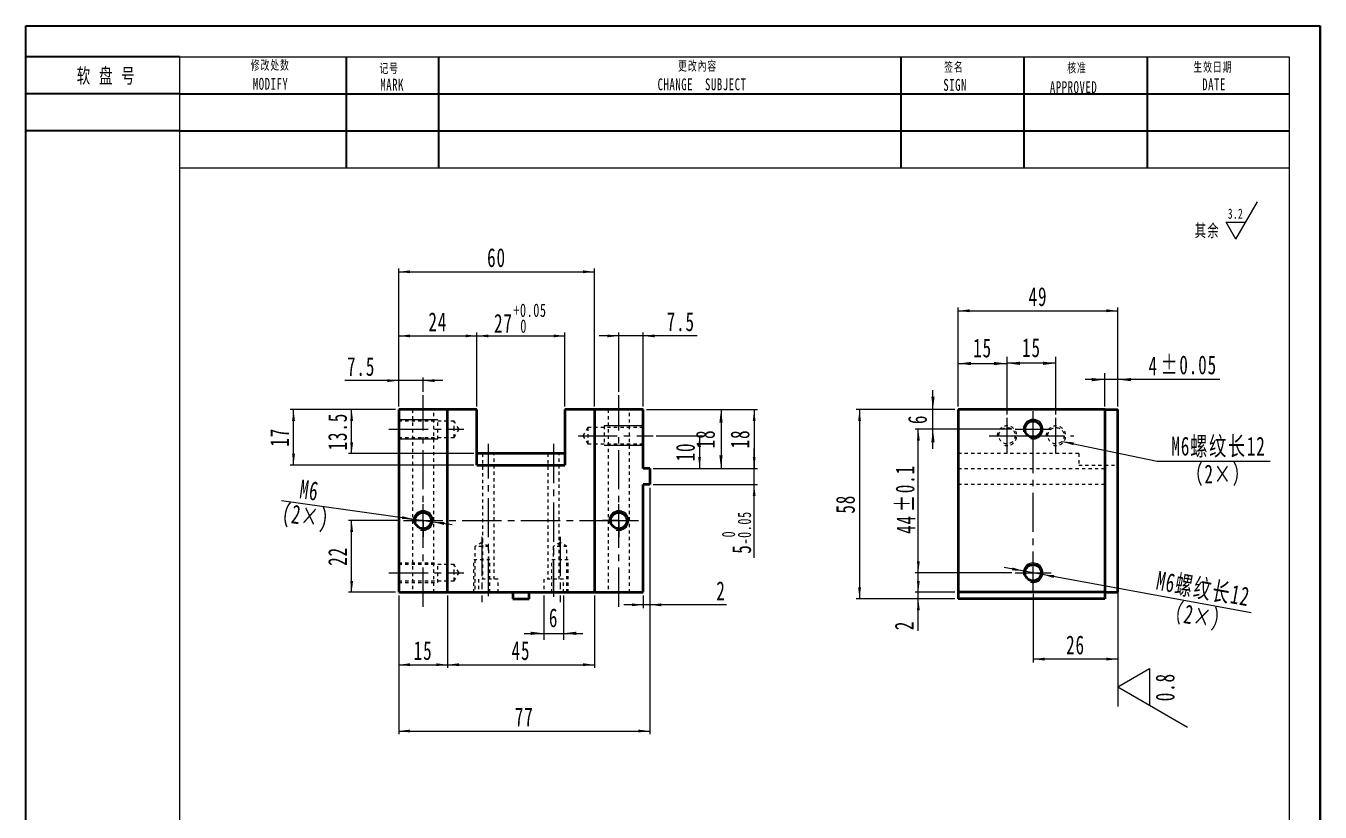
# Model space of a CAD drawing. Header units: millimetres. Extents: x 0 to 8592, y 0 to 561.
# Drawn here: x 0 to 396.9, y 320.3 to 561.3 of the extents above; entities that cross this region are included whole.
import ezdxf

# ---------------------------------------------------------------- set-up
doc = ezdxf.new("R2010")
doc.units = ezdxf.units.MM
for name, pattern in [('AD_LTYPE6 0 mm', [12, 1, -1, 1, -1, 1, -1, 1, -1, 1, -1, 1, -1]), ('点画线', [18, 12, -2, 2, -2]), ('虚线', [2, 1, -1])]:
    doc.linetypes.add(name, pattern=pattern)
doc.layers.get('0').update_dxf_attribs({"lineweight": 35})
for name, color, linetype, lineweight in [('ACAD0', 7, 'Continuous', 0), ('ACAD10', 7, 'Continuous', 0), ('ACADA-构件3-柱砼', 9, 'Continuous', 0), ('ACADA-构件8-屋面', 7, 'Continuous', 0), ('EB0', 7, 'Continuous', 35), ('中心线层', 1, '点画线', 18), ('尺寸线层', 3, 'Continuous', 18), ('虚线层', 6, '虚线', 18)]:
    doc.layers.add(name, color=color, linetype=linetype, lineweight=lineweight)
doc.styles.add('标准', font='', dxfattribs={"width": 0.667})
doc.styles.get('标准').set_extended_font_data('宋体')
doc.dimstyles.new('标准', dxfattribs={"dimtxt": 5.779688, "dimasz": 3.5, "dimexe": 1, "dimexo": 1, "dimgap": 1.209086, "dimtad": 1, "dimdec": 1, "dimdsep": 46, "dimtxsty": '标准', "dimblk": '_CAXARROW', "dimcen": 0, "dimdle": 6, "dimazin": 2, "dimtfac": 0.707107, "dimtdec": 3, "dimtmove": 0, "dimatfit": 3, "dimfxl": 1, "dimfrac": 2, "dimtolj": 1, "dimlwd": 18, "dimarcsym": 0})

# ---------------------------------------------------------------- blocks, each defined once
blk = doc.blocks.new('*X2')
at = {"layer": '尺寸线层', "linetype": 'Continuous', "lineweight": 18}
for points in [[(158.81, 375.11), (154.81, 375.61), (154.81, 374.61)], [(164.81, 375.11), (168.81, 375.61), (168.81, 374.61)]]:
    blk.add_hatch(color=0, dxfattribs=at).paths.add_polyline_path(points, flags=0)
at = {"layer": '尺寸线层', "color": 0, "linetype": 'Continuous', "lineweight": 18}
for p, q in [((158.81, 386.68), (158.81, 373.11)), ((164.81, 386.68), (164.81, 373.11)), ((152.81, 375.11), (170.81, 375.11))]:
    blk.add_line(p, q, dxfattribs=at)
at = {"layer": '尺寸线层', "color": 0, "linetype": 'Continuous', "lineweight": 18, "insert": (161.81, 379.84), "char_height": 5.78, "width": 3.6623, "attachment_point": 5, "line_spacing_factor": 1.15057, "style": '标准'}
blk.add_mtext('\\T1.1;6', dxfattribs=at)
blk = doc.blocks.new('_CAXARROW')
blk.add_hatch(color=0).paths.add_polyline_path([(0, 0), (-1, 0.125), (-1, -0.125)], flags=0)
blk = doc.blocks.new('*X4')
at = {"layer": 'ACAD10', "color": 0, "linetype": 'Continuous', "lineweight": 0}
for p, q in [((0, 2.5), (0, 5)), ((-2.5, 0), (-5, 0)), ((0, 0), (-2.5, 0)), ((0, 0), (0, 2.5)), ((0, 0), (0, -2.5)), ((0, 0), (2.5, 0)), ((2.5, 0), (5, 0)), ((0, -2.5), (0, -5))]:
    blk.add_line(p, q, dxfattribs=at)
blk = doc.blocks.new('*X5')
at = {"layer": 'ACAD10', "color": 0, "linetype": 'Continuous', "lineweight": 0}
for p, q in [((0, 2.5), (0, 5)), ((-2.5, 0), (-5, 0)), ((0, 0), (-2.5, 0)), ((0, 0), (0, 2.5)), ((0, 0), (0, -2.5)), ((0, 0), (2.5, 0)), ((2.5, 0), (5, 0)), ((0, -2.5), (0, -5))]:
    blk.add_line(p, q, dxfattribs=at)
blk = doc.blocks.new('*X290')
at = {"layer": 'EB0', "linetype": 'Continuous', "lineweight": 18}
for points in [[(99.89, 409.68), (99.45, 406.18), (100.33, 406.18)], [(99.89, 387.68), (99.45, 391.18), (100.33, 391.18)]]:
    blk.add_hatch(color=0, dxfattribs=at).paths.add_polyline_path(points, flags=0)
at = {"layer": 'EB0', "color": 0, "linetype": 'Continuous', "lineweight": 18}
for p, q in [((114.81, 409.68), (98.89, 409.68)), ((99.89, 387.68), (99.89, 409.68)), ((113.31, 387.68), (98.89, 387.68))]:
    blk.add_line(p, q, dxfattribs=at)
at = {"layer": 'EB0', "color": 0, "linetype": 'Continuous', "lineweight": 18, "insert": (95.58, 398.68), "char_height": 5.78, "width": 8.1213, "attachment_point": 5, "rotation": 90, "line_spacing_factor": 1.15057, "style": '标准'}
blk.add_mtext('\\T1.1;22', dxfattribs=at)
blk = doc.blocks.new('*X291')
at = {"layer": 'EB0', "linetype": 'Continuous', "lineweight": 18}
for points in [[(99.89, 443.68), (99.45, 440.18), (100.33, 440.18)], [(99.89, 430.18), (99.45, 433.68), (100.33, 433.68)]]:
    blk.add_hatch(color=0, dxfattribs=at).paths.add_polyline_path(points, flags=0)
at = {"layer": 'EB0', "color": 0, "linetype": 'Continuous', "lineweight": 18}
for p, q in [((113.31, 443.68), (98.89, 443.68)), ((99.89, 430.18), (99.89, 443.68)), ((137.31, 430.18), (98.89, 430.18))]:
    blk.add_line(p, q, dxfattribs=at)
at = {"layer": 'EB0', "color": 0, "linetype": 'Continuous', "lineweight": 18, "insert": (95.58, 436.93), "char_height": 5.78, "width": 17.1678, "attachment_point": 5, "rotation": 90, "line_spacing_factor": 1.15057, "style": '标准'}
blk.add_mtext('\\T1.1;13.5', dxfattribs=at)
blk = doc.blocks.new('*X292')
at = {"layer": 'EB0', "linetype": 'Continuous', "lineweight": 18}
for points in [[(114.31, 452.56), (110.81, 452.12), (110.81, 453)], [(121.81, 452.56), (125.31, 452.12), (125.31, 453)]]:
    blk.add_hatch(color=0, dxfattribs=at).paths.add_polyline_path(points, flags=0)
at = {"layer": 'EB0', "color": 0, "linetype": 'Continuous', "lineweight": 18}
for p, q in [((127.81, 452.56), (97.79, 452.56)), ((114.31, 444.68), (114.31, 453.56)), ((121.81, 449.12), (121.81, 453.56))]:
    blk.add_line(p, q, dxfattribs=at)
at = {"layer": 'EB0', "color": 0, "linetype": 'Continuous', "lineweight": 18, "insert": (102.8, 456.87), "char_height": 5.78, "width": 12.6446, "attachment_point": 5, "line_spacing_factor": 1.15057, "style": '标准'}
blk.add_mtext('\\T1.1;7.5', dxfattribs=at)
blk = doc.blocks.new('*X293')
at = {"layer": 'EB0', "linetype": 'Continuous', "lineweight": 18}
for points in [[(181.81, 466.27), (178.31, 465.83), (178.31, 466.7)], [(189.31, 466.27), (192.81, 465.83), (192.81, 466.7)]]:
    blk.add_hatch(color=0, dxfattribs=at).paths.add_polyline_path(points, flags=0)
at = {"layer": 'EB0', "color": 0, "linetype": 'Continuous', "lineweight": 18}
for p, q in [((205.84, 466.27), (175.81, 466.27)), ((181.81, 449.12), (181.81, 467.27)), ((189.31, 444.68), (189.31, 467.27))]:
    blk.add_line(p, q, dxfattribs=at)
at = {"layer": 'EB0', "color": 0, "linetype": 'Continuous', "lineweight": 18, "insert": (200.82, 470.58), "char_height": 5.78, "width": 12.6446, "attachment_point": 5, "line_spacing_factor": 1.15057, "style": '标准'}
blk.add_mtext('\\T1.1;7.5', dxfattribs=at)
blk = doc.blocks.new('*X295')
at = {"color": 0, "attachment_point": 1, "rotation": 90, "line_spacing_factor": 1.15057, "style": '标准'}
for s, insert, char_height, width in [('\\T1.1;%%P0.1', (266.67, 412.28), 5.7797, 29.0585), ('\\T1.1;44', (266.96, 405.58), 5.78, 40.7773)]:
    blk.add_mtext(s, dxfattribs=dict(at, insert=insert, char_height=char_height, width=width))
blk = doc.blocks.new('*X294')
at = {"layer": 'EB0', "linetype": 'Continuous', "lineweight": 18}
for points in [[(273.65, 437.68), (273.21, 434.18), (274.09, 434.18)], [(273.65, 393.68), (273.21, 397.18), (274.09, 397.18)]]:
    blk.add_hatch(color=0, dxfattribs=at).paths.add_polyline_path(points, flags=0)
at = {"layer": 'EB0', "color": 0, "linetype": 'Continuous', "lineweight": 18}
for p, q in [((302.35, 437.68), (272.65, 437.68)), ((273.65, 393.68), (273.65, 437.68)), ((302.35, 393.68), (272.65, 393.68))]:
    blk.add_line(p, q, dxfattribs=at)
blk.add_blockref('*X295', (0, 0), dxfattribs=at)
blk = doc.blocks.new('*X296')
at = {"layer": 'EB0', "linetype": 'Continuous', "lineweight": 18}
for points in [[(82.07, 443.68), (81.63, 440.18), (82.51, 440.18)], [(82.07, 426.68), (81.63, 430.18), (82.51, 430.18)]]:
    blk.add_hatch(color=0, dxfattribs=at).paths.add_polyline_path(points, flags=0)
at = {"layer": 'EB0', "color": 0, "linetype": 'Continuous', "lineweight": 18}
for p, q in [((113.31, 443.68), (81.07, 443.68)), ((82.07, 426.68), (82.07, 443.68)), ((137.31, 426.68), (81.07, 426.68))]:
    blk.add_line(p, q, dxfattribs=at)
at = {"layer": 'EB0', "color": 0, "linetype": 'Continuous', "lineweight": 18, "insert": (77.76, 435.18), "char_height": 5.78, "width": 8.1534, "attachment_point": 5, "rotation": 90, "line_spacing_factor": 1.15057, "style": '标准'}
blk.add_mtext('\\T1.1;17', dxfattribs=at)
blk = doc.blocks.new('*X297')
at = {"layer": 'EB0', "linetype": 'Continuous', "lineweight": 18}
for points in [[(114.31, 345.17), (117.81, 345.6), (117.81, 344.73)], [(191.31, 345.17), (187.81, 345.6), (187.81, 344.73)]]:
    blk.add_hatch(color=0, dxfattribs=at).paths.add_polyline_path(points, flags=0)
at = {"layer": 'EB0', "color": 0, "linetype": 'Continuous', "lineweight": 18}
for p, q in [((191.31, 419.68), (191.31, 344.17)), ((114.31, 386.68), (114.31, 344.17)), ((114.31, 345.17), (191.31, 345.17))]:
    blk.add_line(p, q, dxfattribs=at)
at = {"layer": 'EB0', "color": 0, "linetype": 'Continuous', "lineweight": 18, "insert": (152.81, 349.48), "char_height": 5.78, "width": 8.1534, "attachment_point": 5, "line_spacing_factor": 1.15057, "style": '标准'}
blk.add_mtext('\\T1.1;77', dxfattribs=at)
blk = doc.blocks.new('*X298')
at = {"layer": 'EB0', "linetype": 'Continuous', "lineweight": 18}
for points in [[(189.31, 383.85), (185.81, 383.42), (185.81, 384.29)], [(191.31, 383.85), (194.81, 383.42), (194.81, 384.29)]]:
    blk.add_hatch(color=0, dxfattribs=at).paths.add_polyline_path(points, flags=0)
at = {"layer": 'EB0', "color": 0, "linetype": 'Continuous', "lineweight": 18}
for p, q in [((191.31, 419.68), (191.31, 382.85)), ((189.31, 386.68), (189.31, 382.85)), ((214.82, 383.85), (183.31, 383.85))]:
    blk.add_line(p, q, dxfattribs=at)
at = {"layer": 'EB0', "color": 0, "linetype": 'Continuous', "lineweight": 18, "insert": (213.15, 388.16), "char_height": 5.78, "width": 3.598, "attachment_point": 5, "line_spacing_factor": 1.15057, "style": '标准'}
blk.add_mtext('\\T1.1;2', dxfattribs=at)
blk = doc.blocks.new('*X299')
at = {"layer": 'EB0', "linetype": 'Continuous', "lineweight": 18}
for points in [[(273.65, 387.68), (273.21, 391.18), (274.09, 391.18)], [(273.65, 385.68), (273.21, 382.18), (274.09, 382.18)]]:
    blk.add_hatch(color=0, dxfattribs=at).paths.add_polyline_path(points, flags=0)
at = {"layer": 'EB0', "color": 0, "linetype": 'Continuous', "lineweight": 18}
for p, q in [((273.65, 375.84), (273.65, 393.68)), ((284.85, 387.68), (272.65, 387.68)), ((284.85, 385.68), (272.65, 385.68))]:
    blk.add_line(p, q, dxfattribs=at)
at = {"layer": 'EB0', "color": 0, "linetype": 'Continuous', "lineweight": 18, "insert": (269.34, 377.51), "char_height": 5.78, "width": 3.598, "attachment_point": 5, "rotation": 90, "line_spacing_factor": 1.15057, "style": '标准'}
blk.add_mtext('\\T1.1;2', dxfattribs=at)
blk = doc.blocks.new('*X300')
at = {"layer": 'EB0', "linetype": 'Continuous', "lineweight": 18}
for points in [[(255.64, 443.68), (256.07, 440.18), (255.2, 440.18)], [(255.64, 385.68), (256.07, 389.18), (255.2, 389.18)]]:
    blk.add_hatch(color=0, dxfattribs=at).paths.add_polyline_path(points, flags=0)
at = {"layer": 'EB0', "color": 0, "linetype": 'Continuous', "lineweight": 18}
for p, q in [((284.85, 443.68), (254.64, 443.68)), ((255.64, 443.68), (255.64, 385.68)), ((284.85, 385.68), (254.64, 385.68))]:
    blk.add_line(p, q, dxfattribs=at)
at = {"layer": 'EB0', "color": 0, "linetype": 'Continuous', "lineweight": 18, "insert": (251.33, 414.68), "char_height": 5.78, "width": 8.1534, "attachment_point": 5, "rotation": 90, "line_spacing_factor": 1.15057, "style": '标准'}
blk.add_mtext('\\T1.1;58', dxfattribs=at)
blk = doc.blocks.new('*X301')
at = {"layer": 'EB0', "linetype": 'Continuous', "lineweight": 18}
for points in [[(206.58, 435.68), (207.01, 432.18), (206.14, 432.18)], [(206.58, 425.68), (207.01, 429.18), (206.14, 429.18)]]:
    blk.add_hatch(color=0, dxfattribs=at).paths.add_polyline_path(points, flags=0)
at = {"layer": 'EB0', "color": 0, "linetype": 'Continuous', "lineweight": 18}
for p, q in [((193.31, 435.68), (207.58, 435.68)), ((206.58, 435.68), (206.58, 425.68)), ((192.31, 425.68), (207.58, 425.68))]:
    blk.add_line(p, q, dxfattribs=at)
at = {"layer": 'EB0', "color": 0, "linetype": 'Continuous', "lineweight": 18, "insert": (202.27, 430.68), "char_height": 5.78, "width": 8.2177, "attachment_point": 5, "rotation": 90, "line_spacing_factor": 1.15057, "style": '标准'}
blk.add_mtext('\\T1.1;10', dxfattribs=at)
blk = doc.blocks.new('*X302')
at = {"layer": 'EB0', "linetype": 'Continuous', "lineweight": 18}
for points in [[(223.32, 443.68), (223.75, 440.18), (222.88, 440.18)], [(223.32, 425.68), (223.75, 429.18), (222.88, 429.18)]]:
    blk.add_hatch(color=0, dxfattribs=at).paths.add_polyline_path(points, flags=0)
at = {"layer": 'EB0', "color": 0, "linetype": 'Continuous', "lineweight": 18}
for p, q in [((190.31, 443.68), (224.32, 443.68)), ((223.32, 443.68), (223.32, 425.68)), ((192.31, 425.68), (224.32, 425.68))]:
    blk.add_line(p, q, dxfattribs=at)
at = {"layer": 'EB0', "color": 0, "linetype": 'Continuous', "lineweight": 18, "insert": (219.01, 434.68), "char_height": 5.78, "width": 8.1534, "attachment_point": 5, "rotation": 90, "line_spacing_factor": 1.15057, "style": '标准'}
blk.add_mtext('\\T1.1;18', dxfattribs=at)
blk = doc.blocks.new('*X304')
at = {"color": 0, "attachment_point": 1, "rotation": 90, "line_spacing_factor": 1.15057, "style": '标准'}
for s, insert, char_height, width in [('\\T1.1;{\\H0.707107x;-0.05}', (218.27, 402.32), 5.7797, 20.9352), ('\\T1.1;{\\H0.707107x;0}', (213.39, 404.51), 5.7797, 20.9352), ('\\T1.1;5', (216.57, 399.5), 5.78, 27.4796)]:
    blk.add_mtext(s, dxfattribs=dict(at, insert=insert, char_height=char_height, width=width))
blk = doc.blocks.new('*X303')
at = {"layer": 'EB0', "linetype": 'Continuous', "lineweight": 18}
for points in [[(223.32, 425.68), (222.88, 429.18), (223.75, 429.18)], [(223.32, 420.68), (222.88, 417.18), (223.75, 417.18)]]:
    blk.add_hatch(color=0, dxfattribs=at).paths.add_polyline_path(points, flags=0)
at = {"layer": 'EB0', "color": 0, "linetype": 'Continuous', "lineweight": 18}
for p, q in [((223.32, 398.25), (223.32, 431.68)), ((192.31, 425.68), (224.32, 425.68)), ((192.31, 420.68), (224.32, 420.68))]:
    blk.add_line(p, q, dxfattribs=at)
blk.add_blockref('*X304', (0, 0), dxfattribs=at)
blk = doc.blocks.new('*X305')
at = {"layer": 'EB0', "linetype": 'Continuous', "lineweight": 18}
for points in [[(118.84, 410.1), (115.44, 411.02), (115.31, 410.15)], [(124.78, 409.26), (128.31, 409.21), (128.19, 408.34)]]:
    blk.add_hatch(color=0, dxfattribs=at).paths.add_polyline_path(points, flags=0)
at = {"layer": 'EB0', "color": 0, "linetype": 'Continuous', "lineweight": 18}
blk.add_line((78.35, 415.8), (130.72, 408.42), dxfattribs=at)
at = {"layer": 'EB0', "color": 0, "linetype": 'Continuous', "lineweight": 18, "char_height": 5.78, "attachment_point": 5, "rotation": 351.98, "line_spacing_factor": 1.15057, "style": '标准'}
for s, insert, width in [('\\T1.1;M6', (86.93, 418.95), 9.3867), ('\\T1.1;(2×)', (85.72, 410.41), 21.51)]:
    blk.add_mtext(s, dxfattribs=dict(at, insert=insert, width=width))
blk = doc.blocks.new('*X306')
at = {"layer": 'EB0', "linetype": 'Continuous', "lineweight": 18}
for points in [[(129.31, 365.49), (132.81, 365.93), (132.81, 365.05)], [(174.31, 365.49), (170.81, 365.93), (170.81, 365.05)]]:
    blk.add_hatch(color=0, dxfattribs=at).paths.add_polyline_path(points, flags=0)
at = {"layer": 'EB0', "color": 0, "linetype": 'Continuous', "lineweight": 18}
for p, q in [((129.31, 386.68), (129.31, 364.49)), ((174.31, 386.68), (174.31, 364.49)), ((129.31, 365.49), (174.31, 365.49))]:
    blk.add_line(p, q, dxfattribs=at)
at = {"layer": 'EB0', "color": 0, "linetype": 'Continuous', "lineweight": 18, "insert": (151.81, 369.8), "char_height": 5.78, "width": 8.1213, "attachment_point": 5, "line_spacing_factor": 1.15057, "style": '标准'}
blk.add_mtext('\\T1.1;45', dxfattribs=at)
blk = doc.blocks.new('*X307')
at = {"layer": 'EB0', "linetype": 'Continuous', "lineweight": 18}
for points in [[(114.31, 466.27), (117.81, 466.7), (117.81, 465.83)], [(138.31, 466.27), (134.81, 466.7), (134.81, 465.83)]]:
    blk.add_hatch(color=0, dxfattribs=at).paths.add_polyline_path(points, flags=0)
at = {"layer": 'EB0', "color": 0, "linetype": 'Continuous', "lineweight": 18}
for p, q in [((114.31, 444.68), (114.31, 467.27)), ((114.31, 466.27), (138.31, 466.27)), ((138.31, 444.68), (138.31, 467.27))]:
    blk.add_line(p, q, dxfattribs=at)
at = {"layer": 'EB0', "color": 0, "linetype": 'Continuous', "lineweight": 18, "insert": (126.31, 470.58), "char_height": 5.78, "width": 8.3462, "attachment_point": 5, "line_spacing_factor": 1.15057, "style": '标准'}
blk.add_mtext('\\T1.1;24', dxfattribs=at)
blk = doc.blocks.new('*X309')
at = {"color": 0, "attachment_point": 1, "line_spacing_factor": 1.15057, "style": '标准'}
for s, insert, char_height, width in [('\\T1.1;27', (143.55, 473.01), 5.78, 33.5963), ('\\T1.1;{\\H0.707107x;+0.05}', (149.47, 476.19), 5.7797, 20.9352), ('\\T1.1;{\\H0.707107x;0}', (151.62, 471.32), 5.7797, 20.9352)]:
    blk.add_mtext(s, dxfattribs=dict(at, insert=insert, char_height=char_height, width=width))
blk = doc.blocks.new('*X308')
at = {"layer": 'EB0', "linetype": 'Continuous', "lineweight": 18}
for points in [[(138.31, 466.27), (141.81, 466.7), (141.81, 465.83)], [(165.31, 466.27), (161.81, 466.7), (161.81, 465.83)]]:
    blk.add_hatch(color=0, dxfattribs=at).paths.add_polyline_path(points, flags=0)
at = {"layer": 'EB0', "color": 0, "linetype": 'Continuous', "lineweight": 18}
for p, q in [((138.31, 444.68), (138.31, 467.27)), ((138.31, 466.27), (165.31, 466.27)), ((165.31, 444.68), (165.31, 467.27))]:
    blk.add_line(p, q, dxfattribs=at)
blk.add_blockref('*X309', (0, 0), dxfattribs=at)
blk = doc.blocks.new('*X310')
at = {"layer": 'EB0', "linetype": 'Continuous', "lineweight": 18}
for points in [[(114.31, 485.91), (117.81, 486.35), (117.81, 485.48)], [(174.31, 485.91), (170.81, 486.35), (170.81, 485.48)]]:
    blk.add_hatch(color=0, dxfattribs=at).paths.add_polyline_path(points, flags=0)
at = {"layer": 'EB0', "color": 0, "linetype": 'Continuous', "lineweight": 18}
for p, q in [((114.31, 444.68), (114.31, 486.91)), ((114.31, 485.91), (174.31, 485.91)), ((174.31, 444.68), (174.31, 486.91))]:
    blk.add_line(p, q, dxfattribs=at)
at = {"layer": 'EB0', "color": 0, "linetype": 'Continuous', "lineweight": 18, "insert": (144.31, 490.22), "char_height": 5.78, "width": 8.2177, "attachment_point": 5, "line_spacing_factor": 1.15057, "style": '标准'}
blk.add_mtext('\\T1.1;60', dxfattribs=at)
blk = doc.blocks.new('*X311')
at = {"layer": 'EB0', "linetype": 'Continuous', "lineweight": 18}
for points in [[(114.31, 365.49), (117.81, 365.93), (117.81, 365.05)], [(129.31, 365.49), (125.81, 365.93), (125.81, 365.05)]]:
    blk.add_hatch(color=0, dxfattribs=at).paths.add_polyline_path(points, flags=0)
at = {"layer": 'EB0', "color": 0, "linetype": 'Continuous', "lineweight": 18}
for p, q in [((114.31, 386.68), (114.31, 364.49)), ((129.31, 386.68), (129.31, 364.49)), ((114.31, 365.49), (129.31, 365.49))]:
    blk.add_line(p, q, dxfattribs=at)
at = {"layer": 'EB0', "color": 0, "linetype": 'Continuous', "lineweight": 18, "insert": (121.81, 369.8), "char_height": 5.78, "width": 8.1213, "attachment_point": 5, "line_spacing_factor": 1.15057, "style": '标准'}
blk.add_mtext('\\T1.1;15', dxfattribs=at)
blk = doc.blocks.new('*X321')
at = {"layer": 'EB0', "linetype": 'Continuous', "lineweight": 18}
for points in [[(285.85, 473.96), (289.35, 474.4), (289.35, 473.53)], [(334.85, 473.96), (331.35, 474.4), (331.35, 473.53)]]:
    blk.add_hatch(color=0, dxfattribs=at).paths.add_polyline_path(points, flags=0)
at = {"layer": 'EB0', "color": 0, "linetype": 'Continuous', "lineweight": 18}
for p, q in [((285.85, 444.68), (285.85, 474.96)), ((285.85, 473.96), (334.85, 473.96)), ((334.85, 444.68), (334.85, 474.96))]:
    blk.add_line(p, q, dxfattribs=at)
at = {"layer": 'EB0', "color": 0, "linetype": 'Continuous', "lineweight": 18, "insert": (310.35, 478.27), "char_height": 5.78, "width": 8.1856, "attachment_point": 5, "line_spacing_factor": 1.15057, "style": '标准'}
blk.add_mtext('\\T1.1;49', dxfattribs=at)
blk = doc.blocks.new('*X322')
at = {"layer": 'EB0', "linetype": 'Continuous', "lineweight": 18}
for points in [[(308.85, 367.21), (312.35, 366.78), (312.35, 367.65)], [(334.85, 367.21), (331.35, 366.78), (331.35, 367.65)]]:
    blk.add_hatch(color=0, dxfattribs=at).paths.add_polyline_path(points, flags=0)
at = {"layer": 'EB0', "color": 0, "linetype": 'Continuous', "lineweight": 18}
for p, q in [((308.85, 387.18), (308.85, 366.21)), ((334.85, 386.68), (334.85, 366.21)), ((334.85, 367.21), (308.85, 367.21))]:
    blk.add_line(p, q, dxfattribs=at)
at = {"layer": 'EB0', "color": 0, "linetype": 'Continuous', "lineweight": 18, "insert": (321.85, 371.52), "char_height": 5.78, "width": 8.1856, "attachment_point": 5, "line_spacing_factor": 1.15057, "style": '标准'}
blk.add_mtext('\\T1.1;26', dxfattribs=at)
blk = doc.blocks.new('*X323')
at = {"layer": 'EB0', "linetype": 'Continuous', "lineweight": 18}
for points in [[(305.9, 394.22), (302.38, 394.42), (302.54, 395.28)], [(311.8, 393.14), (315.17, 392.08), (315.32, 392.94)]]:
    blk.add_hatch(color=0, dxfattribs=at).paths.add_polyline_path(points, flags=0)
at = {"layer": 'EB0', "color": 0, "linetype": 'Continuous', "lineweight": 18}
blk.add_line((375.75, 381.44), (300, 395.3), dxfattribs=at)
at = {"layer": 'EB0', "color": 0, "linetype": 'Continuous', "lineweight": 18, "attachment_point": 5, "rotation": 349.6304, "line_spacing_factor": 1.15057, "style": '标准'}
for s, insert, char_height, width in [('\\T1.1;M6螺纹长12', (360.97, 388.52), 5.7797, 45.1449), ('\\T1.1;（2×）', (359.42, 380.04), 5.78, 27.1665)]:
    blk.add_mtext(s, dxfattribs=dict(at, insert=insert, char_height=char_height, width=width))
blk = doc.blocks.new('*X324')
at = {"layer": 'EB0', "linetype": 'Continuous', "lineweight": 18}
blk.add_hatch(color=0, dxfattribs=at).paths.add_polyline_path([(317.86, 433.92), (321.37, 433.64), (321.19, 432.78)], flags=0)
at = {"layer": 'EB0', "color": 0, "linetype": 'Continuous', "lineweight": 18}
for p, q in [((317.86, 433.92), (346.9, 427.87)), ((346.9, 427.87), (381.52, 427.87))]:
    blk.add_line(p, q, dxfattribs=at)
at = {"layer": 'EB0', "color": 0, "linetype": 'Continuous', "lineweight": 18, "attachment_point": 5, "line_spacing_factor": 1.15057, "style": '标准'}
for s, insert, char_height, width in [('\\T1.1;M6螺纹长12', (365.71, 432.18), 5.7797, 43.0738), ('\\T1.1;（2×）', (365.71, 423.56), 5.78, 25.3598)]:
    blk.add_mtext(s, dxfattribs=dict(at, insert=insert, char_height=char_height, width=width))
blk = doc.blocks.new('*X332')
at = {"layer": '尺寸线层', "color": 0, "linetype": 'Continuous', "lineweight": 18}
for p, q in [((0, 28.99), (0, -6)), ((0, 0), (9.7, 5.6)), ((9.7, 5.6), (9.7, -5.6)), ((0, 0), (21.33, -12.32))]:
    blk.add_line(p, q, dxfattribs=at)
at = {"layer": '尺寸线层', "color": 0, "linetype": 'Continuous', "lineweight": 18, "insert": (14.5, -4.4), "char_height": 5.78, "width": 12.6767, "attachment_point": 4, "rotation": 90, "line_spacing_factor": 1.15057, "style": '标准'}
blk.add_mtext('\\T1.1;0.8', dxfattribs=at)
blk = doc.blocks.new('*X333')
at = {"layer": '尺寸线层', "linetype": 'Continuous', "lineweight": 18}
for points in [[(278.14, 443.68), (277.64, 447.68), (278.64, 447.68)], [(278.14, 437.68), (277.64, 433.68), (278.64, 433.68)]]:
    blk.add_hatch(color=0, dxfattribs=at).paths.add_polyline_path(points, flags=0)
at = {"layer": '尺寸线层', "color": 0, "linetype": 'Continuous', "lineweight": 18}
for p, q in [((278.14, 431.68), (278.14, 449.68)), ((284.85, 443.68), (276.14, 443.68)), ((302.35, 437.68), (276.14, 437.68))]:
    blk.add_line(p, q, dxfattribs=at)
at = {"layer": '尺寸线层', "color": 0, "linetype": 'Continuous', "lineweight": 18, "insert": (273.41, 440.68), "char_height": 5.78, "width": 3.6623, "attachment_point": 5, "rotation": 90, "line_spacing_factor": 1.15057, "style": '标准'}
blk.add_mtext('\\T1.1;6', dxfattribs=at)
blk = doc.blocks.new('*X335')
at = {"layer": '尺寸线层', "linetype": 'Continuous', "lineweight": 18}
for p, q in [((0, 0), (6.64, 11.5)), ((-3.02, 5.23), (3.02, 5.23)), ((0, 0), (-3.02, 5.23))]:
    blk.add_line(p, q, dxfattribs=at)
at = {"layer": '尺寸线层', "linetype": 'Continuous', "lineweight": 18, "line_spacing_factor": 1.15057, "style": '标准'}
for s, insert, char_height, width, attachment_point in [('\\T1.1;3.2', (2.19, 7.82), 3.116, 6.8178, 6), ('\\T1.1;其余', (-8.81, 2.45), 3.853, 16.7863, 5)]:
    blk.add_mtext(s, dxfattribs=dict(at, insert=insert, char_height=char_height, width=width, attachment_point=attachment_point))
blk = doc.blocks.new('*X337')
at = {"layer": '尺寸线层', "linetype": 'Continuous', "lineweight": 18}
for points in [[(213.15, 443.68), (213.65, 439.68), (212.65, 439.68)], [(213.15, 425.68), (213.65, 429.68), (212.65, 429.68)]]:
    blk.add_hatch(color=0, dxfattribs=at).paths.add_polyline_path(points, flags=0)
at = {"layer": '尺寸线层', "color": 0, "linetype": 'Continuous', "lineweight": 18}
for p, q in [((190.31, 443.68), (215.15, 443.68)), ((213.15, 443.68), (213.15, 425.68)), ((192.31, 425.68), (215.15, 425.68))]:
    blk.add_line(p, q, dxfattribs=at)
at = {"layer": '尺寸线层', "color": 0, "linetype": 'Continuous', "lineweight": 18, "insert": (208.41, 434.68), "char_height": 5.78, "width": 8.1534, "attachment_point": 5, "rotation": 90, "line_spacing_factor": 1.15057, "style": '标准'}
blk.add_mtext('\\T1.1;18', dxfattribs=at)
blk = doc.blocks.new('*X355')
at = {"color": 0, "attachment_point": 1, "line_spacing_factor": 1.15057, "style": '标准'}
for s, insert, char_height, width in [('\\T1.1;%%P0.05', (347.93, 460.29), 5.7797, 35.0895), ('\\T1.1;4', (344.25, 460), 5.78, 41.2056)]:
    blk.add_mtext(s, dxfattribs=dict(at, insert=insert, char_height=char_height, width=width))
blk = doc.blocks.new('*X354')
at = {"layer": '尺寸线层', "linetype": 'Continuous', "lineweight": 18}
for points in [[(330.85, 452.88), (326.85, 452.38), (326.85, 453.38)], [(334.85, 452.88), (338.85, 452.38), (338.85, 453.38)]]:
    blk.add_hatch(color=0, dxfattribs=at).paths.add_polyline_path(points, flags=0)
at = {"layer": '尺寸线层', "color": 0, "linetype": 'Continuous', "lineweight": 18}
for p, q in [((366.15, 452.88), (324.85, 452.88)), ((330.85, 444.68), (330.85, 454.88)), ((334.85, 444.68), (334.85, 454.88))]:
    blk.add_line(p, q, dxfattribs=at)
blk.add_blockref('*X355', (0, 0), dxfattribs=at)
blk = doc.blocks.new('*X356')
at = {"layer": '尺寸线层', "linetype": 'Continuous', "lineweight": 18}
for points in [[(285.85, 457.8), (289.85, 458.3), (289.85, 457.3)], [(300.85, 457.8), (296.85, 458.3), (296.85, 457.3)]]:
    blk.add_hatch(color=0, dxfattribs=at).paths.add_polyline_path(points, flags=0)
at = {"layer": '尺寸线层', "color": 0, "linetype": 'Continuous', "lineweight": 18}
for p, q in [((285.85, 444.68), (285.85, 459.8)), ((285.85, 457.8), (300.85, 457.8)), ((300.85, 442.18), (300.85, 459.8))]:
    blk.add_line(p, q, dxfattribs=at)
at = {"layer": '尺寸线层', "color": 0, "linetype": 'Continuous', "lineweight": 18, "insert": (293.35, 462.54), "char_height": 5.78, "width": 8.1213, "attachment_point": 5, "line_spacing_factor": 1.15057, "style": '标准'}
blk.add_mtext('\\T1.1;15', dxfattribs=at)
blk = doc.blocks.new('*X357')
at = {"layer": '尺寸线层', "linetype": 'Continuous', "lineweight": 18}
for points in [[(300.85, 457.87), (304.85, 457.37), (304.85, 458.37)], [(315.85, 457.87), (311.85, 457.37), (311.85, 458.37)]]:
    blk.add_hatch(color=0, dxfattribs=at).paths.add_polyline_path(points, flags=0)
at = {"layer": '尺寸线层', "color": 0, "linetype": 'Continuous', "lineweight": 18}
for p, q in [((300.85, 442.18), (300.85, 459.87)), ((315.85, 457.87), (300.85, 457.87)), ((315.85, 442.18), (315.85, 459.87))]:
    blk.add_line(p, q, dxfattribs=at)
at = {"layer": '尺寸线层', "color": 0, "linetype": 'Continuous', "lineweight": 18, "insert": (308.35, 462.61), "char_height": 5.78, "width": 8.1213, "attachment_point": 5, "line_spacing_factor": 1.15057, "style": '标准'}
blk.add_mtext('\\T1.1;15', dxfattribs=at)

msp = doc.modelspace()

# ---------------------------------------------------------------- linework, layer by layer
at = {"layer": 'ACAD0', "linetype": 'Continuous', "lineweight": 0}
for p, q in [((47.25, 9.45), (47.25, 551.83)), ((47.25, 551.83), (387.41, 551.83)), ((387.41, 551.83), (387.41, 9.45)), ((47.25, 517.81), (387.41, 517.81))]:
    msp.add_line(p, q, dxfattribs=at)
at = {"layer": 'ACAD0', "color": 7, "linetype": 'Continuous', "lineweight": 0}
for p, q in [((114.31, 440.68), (126.31, 440.68)), ((189.31, 438.68), (177.31, 438.68)), ((189.31, 438.68), (177.31, 438.68)), ((189.31, 432.68), (177.31, 432.68)), ((189.31, 432.68), (177.31, 432.68))]:
    msp.add_line(p, q, dxfattribs=at)
at = {"layer": 'ACAD0', "color": 7, "linetype": 'AD_LTYPE6 0 mm', "lineweight": 0}
for p, q in [((126.31, 434.68), (126.31, 440.68)), ((131.31, 440.18), (114.31, 440.18)), ((132.81, 437.68), (131.31, 440.18)), ((131.31, 437.68), (131.31, 440.18)), ((131.31, 435.18), (131.31, 437.68)), ((131.31, 435.18), (132.81, 437.68)), ((172.31, 438.18), (170.81, 435.68)), ((172.31, 438.18), (172.31, 433.18)), ((189.31, 438.18), (172.31, 438.18)), ((177.31, 438.68), (177.31, 432.68)), ((177.31, 438.68), (177.31, 432.68)), ((114.31, 435.18), (131.31, 435.18)), ((170.81, 435.68), (172.31, 433.18)), ((172.31, 433.18), (189.31, 433.18))]:
    msp.add_line(p, q, dxfattribs=at)
at = {"layer": 'ACAD0', "color": 2, "linetype": 'Continuous', "lineweight": 0}
msp.add_line((114.31, 434.68), (126.31, 434.68), dxfattribs=at)
at = {"layer": 'ACAD0', "color": 7, "linetype": 'Continuous', "lineweight": 0}
for centre in [(308.85, 437.68), (121.81, 409.68), (181.81, 409.68), (308.85, 393.68)]:
    msp.add_arc(centre, 3, 255, 195, dxfattribs=at)
at = {"layer": 'ACADA-构件3-柱砼', "linetype": 'ByBlock', "lineweight": -2, "ltscale": 0.2}
for p, q in [((0, 0), (0, 561.27)), ((0, 561.27), (396.86, 561.27)), ((396.86, 0), (396.86, 561.27)), ((396.86, 561.27), (396.86, 0)), ((47.25, 551.83), (0, 551.83)), ((98.27, 517.81), (98.27, 551.83)), ((126.62, 517.81), (126.62, 551.83)), ((268.35, 517.81), (268.35, 551.83)), ((306.15, 517.81), (306.15, 551.83)), ((343.95, 517.81), (343.95, 551.83)), ((47.25, 540.49), (0, 540.49)), ((47.25, 540.49), (387.41, 540.49)), ((47.25, 529.15), (0, 529.15)), ((47.25, 529.15), (387.41, 529.15))]:
    msp.add_line(p, q, dxfattribs=at)
at = {"layer": 'EB0'}
for p, q in [((129.31, 443.68), (114.31, 443.68)), ((114.31, 443.68), (114.31, 387.68)), ((138.31, 443.68), (129.31, 443.68)), ((129.31, 387.68), (129.31, 443.68)), ((138.31, 426.68), (138.31, 443.68)), ((174.31, 443.68), (165.31, 443.68)), ((165.31, 443.68), (165.31, 426.68)), ((174.31, 443.68), (174.31, 387.68)), ((189.31, 443.68), (174.31, 443.68)), ((189.31, 425.68), (189.31, 443.68)), ((285.85, 443.68), (285.85, 387.68)), ((330.85, 443.68), (285.85, 443.68)), ((330.85, 443.68), (330.85, 387.68)), ((330.85, 443.68), (334.85, 443.68)), ((334.85, 387.68), (334.85, 443.68)), ((165.31, 430.18), (138.31, 430.18)), ((138.31, 426.68), (165.31, 426.68)), ((191.31, 425.68), (189.31, 425.68)), ((191.31, 425.68), (191.31, 420.68)), ((189.31, 387.68), (189.31, 420.68)), ((191.31, 420.68), (189.31, 420.68)), ((114.31, 387.68), (129.31, 387.68)), ((129.31, 387.68), (174.31, 387.68)), ((149.31, 387.68), (149.31, 385.68)), ((149.31, 385.68), (154.31, 385.68)), ((154.31, 385.68), (154.31, 387.68)), ((174.31, 387.68), (189.31, 387.68)), ((330.85, 387.68), (285.85, 387.68)), ((285.85, 387.68), (285.85, 385.68)), ((330.85, 385.68), (285.85, 385.68)), ((330.85, 387.68), (334.85, 387.68)), ((330.85, 387.68), (330.85, 385.68))]:
    msp.add_line(p, q, dxfattribs=at)
for centre in [(308.85, 437.68), (121.81, 409.68), (181.81, 409.68), (308.85, 393.68)]:
    msp.add_circle(centre, 2.5, dxfattribs=at)
at = {"layer": '中心线层', "linetype": '点画线', "lineweight": 18}
for p, q in [((121.81, 383.27), (121.81, 448.12)), ((181.81, 383.27), (181.81, 448.12)), ((300.85, 430.18), (300.85, 441.18)), ((308.85, 432.18), (308.85, 443.18)), ((315.85, 430.18), (315.85, 441.18)), ((111.31, 437.68), (134.31, 437.68)), ((303.35, 437.68), (314.35, 437.68)), ((141.81, 386.55), (141.81, 433.18)), ((161.81, 433.18), (161.81, 386.29)), ((169.31, 435.68), (192.31, 435.68)), ((295.35, 435.68), (306.35, 435.68)), ((306.35, 435.68), (321.35, 435.68)), ((308.85, 388.18), (308.85, 432.18)), ((115.81, 409.68), (175.81, 409.68)), ((175.81, 409.68), (187.81, 409.68)), ((139.81, 404.68), (139.81, 384.68)), ((163.81, 404.68), (163.81, 384.68)), ((111.31, 393.68), (134.31, 393.68)), ((303.35, 393.68), (314.35, 393.68))]:
    msp.add_line(p, q, dxfattribs=at)
at = {"layer": '虚线层', "color": 6, "linetype": '虚线', "lineweight": 18}
for p, q in [((118.56, 443.68), (118.56, 387.68)), ((125.06, 387.68), (125.06, 443.68)), ((178.56, 443.68), (178.56, 387.68)), ((185.06, 387.68), (185.06, 443.68)), ((140.06, 430.18), (140.06, 391.68)), ((143.56, 391.68), (143.56, 430.18)), ((160.06, 430.18), (160.06, 391.68)), ((163.56, 391.68), (163.56, 430.18)), ((322.85, 430.18), (285.85, 430.18)), ((322.85, 430.18), (322.85, 426.68)), ((285.85, 425.68), (330.85, 425.68)), ((322.85, 426.68), (334.85, 426.68)), ((330.85, 420.68), (285.85, 420.68)), ((144.81, 391.68), (138.81, 391.68)), ((138.81, 391.68), (138.81, 387.68)), ((144.81, 387.68), (144.81, 391.68)), ((164.81, 391.68), (158.81, 391.68)), ((158.81, 391.68), (158.81, 387.68)), ((164.81, 387.68), (164.81, 391.68))]:
    msp.add_line(p, q, dxfattribs=at)
at = {"layer": '虚线层', "color": 11, "linetype": '虚线', "lineweight": 18}
for p, q in [((172.31, 438.18), (170.81, 435.68)), ((189.31, 438.18), (172.31, 438.18)), ((172.31, 438.18), (172.31, 433.18)), ((189.31, 438.68), (177.31, 438.68)), ((177.31, 438.68), (177.31, 432.68)), ((189.31, 438.68), (177.31, 438.68)), ((177.31, 438.68), (177.31, 432.68)), ((170.81, 435.68), (172.31, 433.18)), ((172.31, 433.18), (189.31, 433.18)), ((189.31, 432.68), (177.31, 432.68)), ((189.31, 432.68), (177.31, 432.68))]:
    msp.add_line(p, q, dxfattribs=at)
at = {"layer": '虚线层', "color": 131, "linetype": '虚线', "lineweight": 18}
for p, q in [((139.81, 402.94), (137.71, 401.68)), ((141.91, 401.68), (137.71, 401.68)), ((141.91, 401.68), (139.81, 402.94)), ((141.91, 387.68), (141.91, 401.68)), ((163.81, 402.94), (161.71, 401.68)), ((165.91, 401.68), (161.71, 401.68)), ((161.71, 401.68), (161.71, 387.68)), ((165.91, 401.68), (163.81, 402.94)), ((165.91, 387.68), (165.91, 401.68)), ((137.31, 387.68), (137.31, 397.68)), ((137.31, 387.68), (137.31, 397.68)), ((142.31, 397.68), (137.31, 397.68)), ((142.31, 397.68), (137.31, 397.68)), ((142.31, 387.68), (142.31, 397.68)), ((142.31, 387.68), (142.31, 397.68)), ((166.31, 397.68), (161.31, 397.68)), ((166.31, 397.68), (161.31, 397.68)), ((161.31, 387.68), (161.31, 397.68)), ((161.31, 387.68), (161.31, 397.68)), ((166.31, 387.68), (166.31, 397.68)), ((166.31, 387.68), (166.31, 397.68))]:
    msp.add_line(p, q, dxfattribs=at)
at = {"layer": '虚线层', "color": 5, "linetype": '虚线', "lineweight": 18}
msp.add_line((137.71, 401.68), (137.71, 387.68), dxfattribs=at)
at = {"layer": '虚线层', "color": 2, "linetype": '虚线', "lineweight": 18}
for p, q in [((114.31, 396.68), (126.31, 396.68)), ((131.31, 396.18), (114.31, 396.18)), ((126.31, 390.68), (126.31, 396.68)), ((131.31, 393.68), (131.31, 396.18)), ((132.81, 393.68), (131.31, 396.18)), ((131.31, 391.18), (131.31, 393.68)), ((131.31, 391.18), (132.81, 393.68)), ((114.31, 391.18), (131.31, 391.18)), ((114.31, 390.68), (126.31, 390.68))]:
    msp.add_line(p, q, dxfattribs=at)
at = {"layer": '虚线层', "color": 11, "linetype": '虚线', "lineweight": 18}
for centre in [(300.85, 435.68), (315.85, 435.68)]:
    msp.add_circle(centre, 2.5, dxfattribs=at)
for centre in [(300.85, 435.68), (315.85, 435.68)]:
    msp.add_arc(centre, 3, 255, 195, dxfattribs=at)

# ---------------------------------------------------------------- block references
at = {"layer": 'ACAD0'}
msp.add_blockref('*X335', (371.06, 495.88), dxfattribs=at)
at = {"layer": 'ACAD10', "linetype": 'Continuous', "lineweight": 0}
for name, p in [('*X4', (121.81, 409.68)), ('*X5', (181.81, 409.68))]:
    msp.add_blockref(name, p, dxfattribs=at)
at = {"layer": '尺寸线层'}
for name, p in [('*X324', (0, 0)), ('*X332', (334.85, 358.69))]:
    msp.add_blockref(name, p, dxfattribs=at)

# ---------------------------------------------------------------- texts
at = {"layer": 'ACADA-构件8-屋面', "linetype": 'Continuous', "lineweight": 18, "line_spacing_factor": 1.15057, "style": '标准'}
for s, insert, char_height, width, attachment_point in [('\\T1.1;软 盘 号', (15.58, 548.28), 4.5511, 24.9916, 1), ('\\T1.1;修改处数', (74.93, 549.11), 2.913, 20.7275, 5), ('\\T1.1;记号', (111.4, 548.12), 2.913, 14.5107, 5), ('\\T1.1;更改內容', (205.97, 548.86), 2.913, 39.3958, 5), ('\\T1.1;签名', (284.57, 548.52), 2.913, 14.5107, 5), ('\\T1.1;核准', (322.3, 548.27), 2.913, 18.6593, 5), ('\\T1.1;生效日期', (363.98, 548.52), 2.913, 16.5789, 5), ('\\T1.1;MODIFY', (75.03, 543.49), 3.6408, 16.591, 5), ('\\T1.1;MARK', (112.31, 543.27), 3.641, 12.4425, 5), ('\\T1.1;CHANGE  SUBJECT', (207.33, 543.34), 3.6408, 35.2594, 5), ('\\T1.1;SIGN', (284.95, 543.18), 3.641, 12.4425, 5), ('\\T1.1;APPROVED', (321.26, 542.47), 3.6408, 16.591, 5), ('\\T1.1;DATE', (364.34, 543.34), 3.641, 12.4425, 5)]:
    msp.add_mtext(s, dxfattribs=dict(at, insert=insert, char_height=char_height, width=width, attachment_point=attachment_point))

# ---------------------------------------------------------------- dimensions: what is measured, and where the dimension line sits
at = {"layer": '尺寸线层'}
for base, p1, p2, override, picture, middle in [((174.31, 485.91), (114.31, 443.68), (174.31, 443.68), {"dimsah": 1, "dimtfill": 1, "dimtzin": 8}, '*X310', (144.31, 485.91)), ((334.85, 473.96), (285.85, 443.68), (334.85, 443.68), {"dimsah": 1, "dimtfill": 1, "dimtzin": 8}, '*X321', (310.35, 473.96)), ((138.31, 466.27), (114.31, 443.68), (138.31, 443.68), {"dimsah": 1, "dimtfill": 1, "dimtzin": 8}, '*X307', (126.31, 466.27)), ((165.31, 466.27), (138.31, 443.68), (165.31, 443.68), {"dimsah": 1, "dimtol": 1, "dimtp": 0.05, "dimtm": 0, "dimtfill": 1, "dimtzin": 8}, '*X308', (151.81, 466.27)), ((181.81, 466.27), (189.31, 443.68), (181.81, 448.12), {"dimsah": 1, "dimtfill": 1, "dimtzin": 8}, '*X293', (200.82, 466.27)), ((300.85, 457.8), (285.85, 443.68), (300.85, 441.18), {"dimsah": 1, "dimtfill": 1, "dimtzin": 8}, '*X356', (293.35, 457.8)), ((300.85, 457.87), (315.85, 441.18), (300.85, 441.18), {"dimsah": 1, "dimtfill": 1, "dimtzin": 8}, '*X357', (308.35, 457.87)), ((114.31, 452.56), (121.81, 448.12), (114.31, 443.68), {"dimsah": 1, "dimtfill": 1, "dimtzin": 8}, '*X292', (102.8, 452.56)), ((330.85, 452.88), (334.85, 443.68), (330.85, 443.68), {"dimsah": 1, "dimtol": 1, "dimtp": 0.05, "dimtm": -0.05, "dimtfac": 1, "dimtfill": 1, "dimtzin": 8}, '*X354', (354.45, 452.88)), ((191.31, 345.17), (114.31, 387.68), (191.31, 420.68), {"dimsah": 1, "dimtfill": 1, "dimtzin": 8}, '*X297', (152.81, 345.17)), ((189.31, 383.85), (191.31, 420.68), (189.31, 387.68), {"dimsah": 1, "dimtfill": 1, "dimtzin": 8}, '*X298', (213.15, 383.85)), ((129.31, 365.49), (114.31, 387.68), (129.31, 387.68), {"dimsah": 1, "dimtfill": 1, "dimtzin": 8}, '*X311', (121.81, 365.49)), ((174.31, 365.49), (129.31, 387.68), (174.31, 387.68), {"dimsah": 1, "dimtfill": 1, "dimtzin": 8}, '*X306', (151.81, 365.49)), ((164.81, 375.11), (158.81, 387.68), (164.81, 387.68), {"dimsah": 1, "dimtfill": 1, "dimtzin": 8}, '*X2', (161.81, 375.11)), ((308.85, 367.21), (334.85, 387.68), (308.85, 388.18), {"dimsah": 1, "dimtfill": 1, "dimtzin": 8}, '*X322', (321.85, 367.21))]:
    dim = msp.add_linear_dim(base=base, p1=p1, p2=p2, dimstyle='标准', override=override, dxfattribs=at)
    dim.commit()
    dim.dimension.update_dxf_attribs({"geometry": picture, "text_midpoint": middle})
for base, p1, p2, override, picture, middle in [((278.14, 443.68), (303.35, 437.68), (285.85, 443.68), {"dimsah": 1, "dimtfill": 1, "dimtzin": 8}, '*X333', (278.14, 440.68)), ((99.89, 443.68), (138.31, 430.18), (114.31, 443.68), {"dimsah": 1, "dimtfill": 1, "dimtzin": 8}, '*X291', (99.89, 436.93)), ((273.65, 437.68), (303.35, 393.68), (303.35, 437.68), {"dimsah": 1, "dimtol": 1, "dimtp": 0.1, "dimtm": -0.1, "dimtfac": 1, "dimtfill": 1, "dimtzin": 8}, '*X294', (273.65, 415.68)), ((82.07, 443.68), (138.31, 426.68), (114.31, 443.68), {"dimsah": 1, "dimtfill": 1, "dimtzin": 8}, '*X296', (82.07, 435.18)), ((223.32, 425.68), (189.31, 443.68), (191.31, 425.68), {"dimsah": 1, "dimtfill": 1, "dimtzin": 8}, '*X302', (223.32, 434.68)), ((213.15, 425.68), (189.31, 443.68), (191.31, 425.68), {"dimsah": 1, "dimtfill": 1, "dimtzin": 8}, '*X337', (213.15, 434.68)), ((255.64, 385.68), (285.85, 443.68), (285.85, 385.68), {"dimsah": 1, "dimtfill": 1, "dimtzin": 8}, '*X300', (255.64, 414.68)), ((206.58, 425.68), (192.31, 435.68), (191.31, 425.68), {"dimsah": 1, "dimtfill": 1, "dimtzin": 8}, '*X301', (206.58, 430.68)), ((223.32, 425.68), (191.31, 420.68), (191.31, 425.68), {"dimsah": 1, "dimtol": 1, "dimtp": 0, "dimtm": 0.05, "dimtfill": 1, "dimtzin": 8}, '*X303', (223.32, 406.21)), ((99.89, 409.68), (114.31, 387.68), (115.81, 409.68), {"dimsah": 1, "dimtfill": 1, "dimtzin": 8}, '*X290', (99.89, 398.68)), ((273.65, 387.68), (285.85, 385.68), (285.85, 387.68), {"dimsah": 1, "dimtfill": 1, "dimtzin": 8}, '*X299', (273.65, 377.51))]:
    dim = msp.add_linear_dim(base=base, p1=p1, p2=p2, angle=90, dimstyle='标准', override=override, dxfattribs=at)
    dim.commit()
    dim.dimension.update_dxf_attribs({"geometry": picture, "text_midpoint": middle})
for p1, p2, text, override, picture, middle in [((124.78, 409.26), (118.84, 410.1), 'M6', {"dimpost": '%%C<>\\X(2×)', "dimsah": 1, "dimtmove": 2, "dimtfill": 1}, '*X305', (86.32, 414.68)), ((305.9, 394.22), (311.8, 393.14), 'M6螺纹长12', {"dimpost": '%%C<>\\X（2×）', "dimsah": 1, "dimtmove": 2, "dimtfill": 1}, '*X323', (360.2, 384.28))]:
    dim = msp.add_diameter_dim_2p(p1=p1, p2=p2, text=text, dimstyle='标准', override=override, dxfattribs=at)
    dim.commit()
    dim.dimension.update_dxf_attribs({"geometry": picture, "text_midpoint": middle, "dimtype": 163})

doc.saveas('drawing.dxf')
